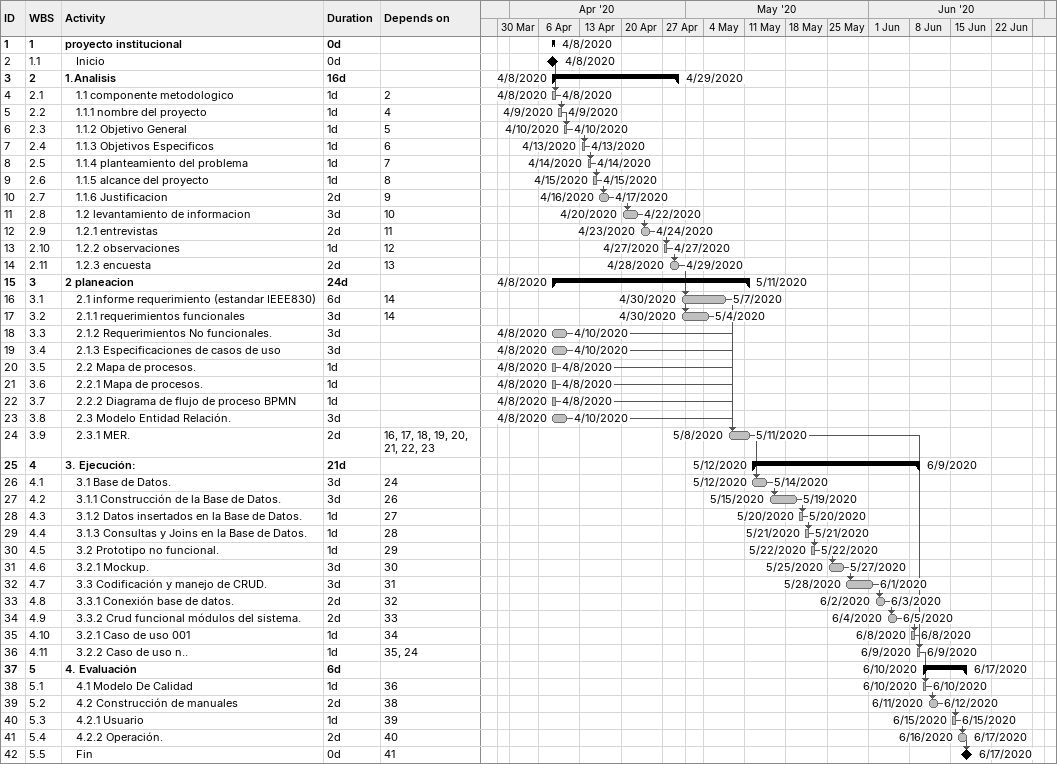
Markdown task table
| ID | WBS | Task | Duration | Start | Finish | Predecessors |
|---|---|---|---|---|---|---|
| 1 | 1 | **proyecto institucional** | 0d | 2020-04-08 | 2020-04-08 |  |
| 2 | 1.1 | Inicio | 0d | 2020-04-08 | 2020-04-08 |  |
| 3 | 2 | **1.Analisis** | 16d | 2020-04-08 | 2020-04-29 |  |
| 4 | 2.1 | 1.1 componente metodologico | 1d | 2020-04-08 | 2020-04-08 | 2 |
| 5 | 2.2 | 1.1.1 nombre del proyecto | 1d | 2020-04-09 | 2020-04-09 | 4 |
| 6 | 2.3 | 1.1.2 Objetivo General | 1d | 2020-04-10 | 2020-04-10 | 5 |
| 7 | 2.4 | 1.1.3 Objetivos Especificos | 1d | 2020-04-13 | 2020-04-13 | 6 |
| 8 | 2.5 | 1.1.4 planteamiento del problema | 1d | 2020-04-14 | 2020-04-14 | 7 |
| 9 | 2.6 | 1.1.5 alcance del proyecto | 1d | 2020-04-15 | 2020-04-15 | 8 |
| 10 | 2.7 | 1.1.6 Justificacion | 2d | 2020-04-16 | 2020-04-17 | 9 |
| 11 | 2.8 | 1.2 levantamiento de informacion | 3d | 2020-04-20 | 2020-04-22 | 10 |
| 12 | 2.9 | 1.2.1 entrevistas | 2d | 2020-04-23 | 2020-04-24 | 11 |
| 13 | 2.10 | 1.2.2 observaciones | 1d | 2020-04-27 | 2020-04-27 | 12 |
| 14 | 2.11 | 1.2.3 encuesta | 2d | 2020-04-28 | 2020-04-29 | 13 |
| 15 | 3 | **2 planeacion** | 24d | 2020-04-08 | 2020-05-11 |  |
| 16 | 3.1 | 2.1 informe requerimiento (estandar IEEE830) | 6d | 2020-04-30 | 2020-05-07 | 14 |
| 17 | 3.2 | 2.1.1 requerimientos funcionales | 3d | 2020-04-30 | 2020-05-04 | 14 |
| 18 | 3.3 | 2.1.2 Requerimientos No funcionales. | 3d | 2020-04-08 | 2020-04-10 |  |
| 19 | 3.4 | 2.1.3 Especificaciones de casos de uso | 3d | 2020-04-08 | 2020-04-10 |  |
| 20 | 3.5 | 2.2 Mapa de procesos. | 1d | 2020-04-08 | 2020-04-08 |  |
| 21 | 3.6 | 2.2.1 Mapa de procesos. | 1d | 2020-04-08 | 2020-04-08 |  |
| 22 | 3.7 | 2.2.2 Diagrama de flujo de proceso BPMN | 1d | 2020-04-08 | 2020-04-08 |  |
| 23 | 3.8 | 2.3 Modelo Entidad Relación. | 3d | 2020-04-08 | 2020-04-10 |  |
| 24 | 3.9 | 2.3.1 MER. | 2d | 2020-05-08 | 2020-05-11 | 16, 17, 18, 19, 20, 21, 22, 23 |
| 25 | 4 | **3. Ejecución:** | 21d | 2020-05-12 | 2020-06-09 |  |
| 26 | 4.1 | 3.1 Base de Datos. | 3d | 2020-05-12 | 2020-05-14 | 24 |
| 27 | 4.2 | 3.1.1 Construcción de la Base de Datos. | 3d | 2020-05-15 | 2020-05-19 | 26 |
| 28 | 4.3 | 3.1.2 Datos insertados en la Base de Datos. | 1d | 2020-05-20 | 2020-05-20 | 27 |
| 29 | 4.4 | 3.1.3 Consultas y Joins en la Base de Datos. | 1d | 2020-05-21 | 2020-05-21 | 28 |
| 30 | 4.5 | 3.2 Prototipo no funcional. | 1d | 2020-05-22 | 2020-05-22 | 29 |
| 31 | 4.6 | 3.2.1 Mockup. | 3d | 2020-05-25 | 2020-05-27 | 30 |
| 32 | 4.7 | 3.3 Codificación y manejo de CRUD. | 3d | 2020-05-28 | 2020-06-01 | 31 |
| 33 | 4.8 | 3.3.1 Conexión base de datos. | 2d | 2020-06-02 | 2020-06-03 | 32 |
| 34 | 4.9 | 3.3.2 Crud funcional módulos del sistema. | 2d | 2020-06-04 | 2020-06-05 | 33 |
| 35 | 4.10 | 3.2.1 Caso de uso 001 | 1d | 2020-06-08 | 2020-06-08 | 34 |
| 36 | 4.11 | 3.2.2 Caso de uso n.. | 1d | 2020-06-09 | 2020-06-09 | 35, 24 |
| 37 | 5 | **4. Evaluación** | 6d | 2020-06-10 | 2020-06-17 |  |
| 38 | 5.1 | 4.1 Modelo De Calidad | 1d | 2020-06-10 | 2020-06-10 | 36 |
| 39 | 5.2 | 4.2 Construcción de manuales | 2d | 2020-06-11 | 2020-06-12 | 38 |
| 40 | 5.3 | 4.2.1 Usuario | 1d | 2020-06-15 | 2020-06-15 | 39 |
| 41 | 5.4 | 4.2.2 Operación. | 2d | 2020-06-16 | 2020-06-17 | 40 |
| 42 | 5.5 | Fin | 0d | 2020-06-17 | 2020-06-17 | 41 |
